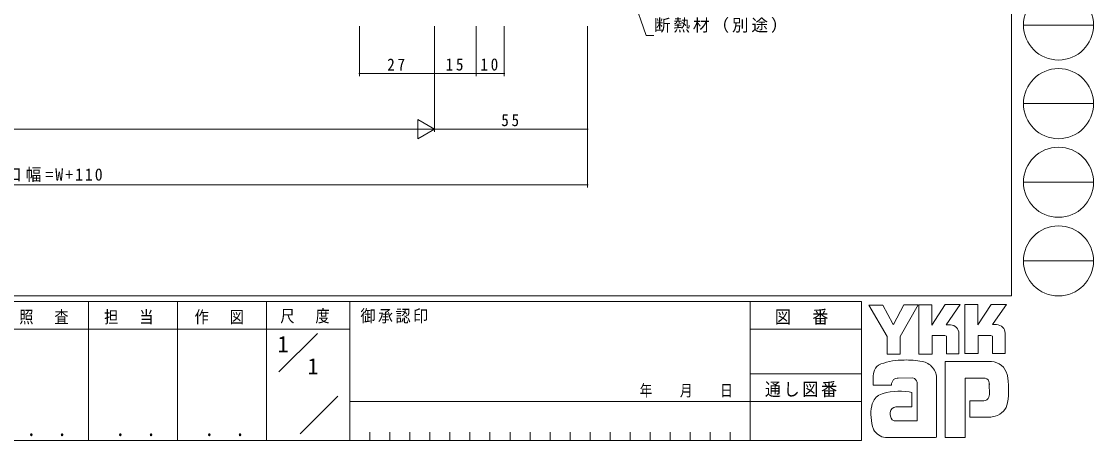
# Model space of a CAD drawing. Units: millimetres, scale not verified. Extents: x -567 to 567, y -403 to 403.
# Drawn here: x 181.2 to 566.7, y -403 to -252.3 of the extents above; entities that cross this region are included whole.
import ezdxf
from ezdxf.enums import TextEntityAlignment as Align

# ---------------------------------------------------------------- set-up
doc = ezdxf.new("R2010")
doc.units = ezdxf.units.MM
doc.header["$LTSCALE"] = 2
doc.layers.add('0-1_YKK_ZWAK', color=7, linetype='Continuous', lineweight=18)
doc.layers.add('0-7_YKK_D', color=6, linetype='Continuous', lineweight=18)
doc.layers.add('0-2_USER1', color=7, linetype='Continuous')
doc.styles.add('ＭＳ ゴシック', font='')
doc.styles.get('ＭＳ ゴシック').set_extended_font_data('MS Gothic')

msp = doc.modelspace()

# ---------------------------------------------------------------- linework, layer by layer
at = {"layer": '0-1_YKK_ZWAK'}
for p, q in [((537.274, 399.018), (537.274, -350.982)), ((541.526, -253.542), (566.726, -253.542)), ((541.526, -281.822), (566.726, -281.822)), ((541.526, -310.102), (566.726, -310.102)), ((541.526, -338.382), (566.726, -338.382)), ((537.274, -350.982), (-562.726, -350.982)), ((483.274, -352.982), (-562.726, -352.982)), ((205.274, -352.982), (205.274, -402.982)), ((237.274, -352.982), (237.274, -402.982)), ((269.274, -352.982), (269.274, -402.982)), ((299.274, -352.982), (299.274, -402.982)), ((443.274, -352.982), (443.274, -402.982)), ((483.274, -352.982), (483.274, -402.982)), ((485.898, -354.276), (490.918, -354.276)), ((492.462, -365.552), (485.898, -354.276)), ((498.468, -354.122), (494.818, -361.227)), ((503.931, -371.884), (503.931, -354.161)), ((520.38, -354.006), (525.052, -354.006)), ((520.38, -371.73), (520.38, -354.006)), ((529.956, -354.006), (535.362, -354.006)), ((535.362, -354.006), (534.822, -354.933)), ((534.822, -354.933), (530.362, -361.304)), ((515.244, -361.42), (513.76, -361.42)), ((531.846, -361.304), (530.362, -361.304)), ((270.68, -362.981), (173.274, -362.981)), ((270.68, -362.981), (299.274, -362.981)), ((273.803, -378.32), (287.65, -364.472)), ((443.274, -362.982), (483.274, -362.982)), ((513.236, -365.243), (508.68, -365.243)), ((518.333, -364.509), (518.333, -371.769)), ((525.245, -365.204), (525.245, -371.73)), ((529.802, -365.204), (525.245, -365.204)), ((530.42, -365.436), (529.802, -365.204)), ((530.42, -371.691), (530.42, -365.436)), ((534.937, -364.509), (534.937, -371.691)), ((525.245, -371.73), (520.38, -371.73)), ((530.42, -371.619), (530.492, -371.691)), ((534.937, -371.691), (530.42, -371.691)), ((529.879, -374.549), (513.314, -374.549)), ((513.314, -374.549), (513.314, -401.849)), ((443.274, -378.981), (483.274, -378.981)), ((487.443, -383.082), (487.443, -380.326)), ((501.768, -380.418), (496.486, -380.518)), ((510.302, -380.959), (510.302, -401.81)), ((520.496, -380.495), (527.137, -380.495)), ((520.496, -401.849), (520.496, -380.495)), ((494.084, -383.082), (487.443, -383.082)), ((503.313, -395.941), (503.313, -382.04)), ((529.236, -382.634), (529.261, -386.398)), ((281.377, -400.618), (294.983, -387.013)), ((299.274, -388.982), (443.274, -388.982)), ((483.274, -388.981), (443.274, -388.981)), ((522.234, -388.681), (522.234, -394.589)), ((527.292, -388.681), (522.234, -388.681)), ((501.382, -390.882), (495.676, -390.889)), ((495.281, -395.941), (503.313, -395.941)), ((502.695, -395.941), (503.197, -395.941)), ((503.313, -395.939), (503.314, -395.941)), ((522.234, -394.589), (529.84, -394.589)), ((529.84, -394.589), (531.385, -394.242)), ((306.474, -399.982), (306.474, -402.982)), ((313.674, -399.982), (313.674, -402.982)), ((320.874, -399.982), (320.874, -402.982)), ((328.074, -399.982), (328.074, -402.982)), ((335.274, -399.982), (335.274, -402.982)), ((342.474, -399.982), (342.474, -402.982)), ((349.674, -399.982), (349.674, -402.982)), ((356.874, -399.982), (356.874, -402.982)), ((364.074, -399.982), (364.074, -402.982)), ((371.274, -399.982), (371.274, -402.982)), ((378.474, -399.982), (378.474, -402.982)), ((385.674, -399.982), (385.674, -402.982)), ((392.874, -399.982), (392.874, -402.982)), ((400.074, -399.982), (400.074, -402.982)), ((407.274, -399.982), (407.274, -402.982)), ((414.474, -399.982), (414.474, -402.982)), ((421.674, -399.982), (421.674, -402.982)), ((428.874, -399.982), (428.874, -402.982)), ((436.074, -399.982), (436.074, -402.982)), ((-562.726, -402.982), (483.274, -402.982)), ((494.084, -401.926), (491.96, -401.926)), ((509.838, -401.887), (494.084, -401.926)), ((510.302, -401.81), (509.838, -401.887))]:
    msp.add_line(p, q, dxfattribs=at)
for points in [[(490.918, -354.276), (494.509, -360.995), (494.818, -361.227)], [(498.468, -354.122), (503.648, -354.122), (497.173, -365.59)], [(503.931, -354.161), (508.526, -354.161), (508.526, -361.444), (513.352, -354.083)], [(513.352, -354.083), (518.817, -354.083), (513.76, -361.42)], [(525.052, -354.006), (525.052, -361.423), (529.956, -354.006)], [(497.173, -365.59), (497.173, -371.923), (492.462, -371.923), (492.462, -365.552)], [(508.68, -365.243), (508.68, -371.884), (503.931, -371.884)], [(518.333, -371.769), (513.854, -371.769), (513.854, -365.475), (513.236, -365.243)], [(500.378, -385.515), (501.382, -385.747), (501.382, -390.882)], [(513.314, -401.849), (519.376, -401.849), (520.496, -401.849)]]:
    msp.add_lwpolyline(points, dxfattribs=at)
for centre in [(554.126, -253.542), (554.126, -281.822), (554.126, -310.102), (554.126, -338.382)]:
    msp.add_circle(centre, 12.6, dxfattribs=at)
for centre, radius, start, end in [((515.244, -364.509), 3.089, 0.00166, 89.99604), ((531.846, -364.393), 3.089, 0.00166, 89.99604), ((494.644, -380.362), 7.196, 158.41083, 179.71775), ((491.283, -378.776), 3.491, 109.02127, 161.51264), ((498.591, -399.27), 25.257, 89.89165, 109.30848), ((499.333, -403.644), 29.64, 78.78009, 91.46938), ((504.032, -380.835), 6.355, 40.66422, 80.31694), ((503.715, -380.818), 6.588, 358.78059, 38.76563), ((529.662, -380.754), 6.202, 14.44572, 87.08746), ((497.096, -382.992), 3.013, 138.46382, 181.71359), ((496.295, -382.94), 2.43, 85.50551, 126.78038), ((501.068, -382.631), 2.321, 14.7552, 72.44995), ((527.366, -382.238), 1.756, 16.43124, 96.91661), ((506.368, -384.678), 29.8, 350.99027, 10.67624), ((496.874, -404.202), 19.013, 79.38098, 112.05825), ((524.033, -383.279), 5.248, 4.93423, 17.03552), ((492.455, -391.45), 5.583, 121.82711, 169.08475), ((527.293, -386.816), 1.865, 269.95468, 342.90145), ((524.002, -385.898), 5.281, 343.6902, 354.75362), ((502.487, -393.546), 15.832, 168.76372, 199.80079), ((496.963, -393.451), 3.384, 171.08203, 216.71923), ((495.688, -392.953), 2.064, 90.33953, 178.03639), ((529.752, -388.333), 6.13, 285.44291, 349.90448), ((495.631, -393.789), 2.18, 230.9728, 260.75491), ((492.474, -396.472), 5.461, 207.31435, 263.59464)]:
    msp.add_arc(centre, radius, start, end, dxfattribs=at)
at = {"layer": '0-7_YKK_D'}
for p, q in [((388.46, -206.949), (405.898, -257.368)), ((302.764, -253.982), (302.764, -271.982)), ((329.764, -253.982), (329.764, -291.982)), ((329.764, -253.982), (329.764, -271.982)), ((329.764, -253.982), (329.764, -291.982)), ((329.764, -253.982), (329.764, -271.982)), ((344.764, -253.982), (344.764, -271.982)), ((344.764, -253.982), (344.764, -271.982)), ((354.764, -253.982), (354.764, -271.982)), ((384.764, -253.982), (384.764, -291.982)), ((384.764, -253.982), (384.764, -311.982)), ((405.898, -257.368), (408.598, -257.368)), ((302.764, -270.982), (329.764, -270.982)), ((329.764, -270.982), (344.764, -270.982)), ((344.764, -270.982), (354.764, -270.982)), ((323.702, -287.482), (323.702, -294.482)), ((329.764, -290.982), (323.702, -287.482)), ((322.764, -290.982), (36.764, -290.982)), ((329.764, -290.982), (317.64, -290.982)), ((329.764, -290.982), (323.702, -294.482)), ((329.764, -290.982), (384.764, -290.982)), ((-25.236, -310.982), (384.764, -310.982))]:
    msp.add_line(p, q, dxfattribs=at)
for centre, start, end in [((302.764, -270.982), 0, 180), ((302.764, -270.982), 180, 0), ((329.764, -270.982), 0, 180), ((329.764, -270.982), 180, 0), ((344.764, -270.982), 0, 180), ((344.764, -270.982), 180, 0), ((354.764, -270.982), 0, 180), ((354.764, -270.982), 180, 0), ((384.764, -290.982), 0, 180), ((384.764, -290.982), 180, 0), ((384.764, -310.982), 0, 180), ((384.764, -310.982), 180, 0)]:
    msp.add_arc(centre, 0.106, start, end, dxfattribs=at)

# ---------------------------------------------------------------- texts
at = {"layer": '0-1_YKK_ZWAK', "attachment_point": 7, "style": 'ＭＳ ゴシック'}
for s, insert, char_height in [('\\T1.24;\\W0.85;照\\~\\~査', (180.401, -361.24), 4.399), ('\\T1.24;\\W0.85;担\\~\\~当', (210.923, -361.24), 4.399), ('\\T1.24;\\W0.85;作\\~\\~図', (243.445, -361.214), 4.399), ('\\T1.24;\\W0.85;尺\\~\\~度', (274.292, -360.892), 4.399), ('\\T1.17;\\W0.9;御承認印', (303.084, -360.886), 4.399), ('\\T1.17;\\W0.9;図\u3000番', (452.128, -361.357), 4.692), ('\\T1.17;\\W0.9;通し図番', (448.529, -387.389), 4.692), ('\\T1.28;\\W0.8;年\\~\\~\\~月\\~\\~\\~日', (403.526, -387.51), 4.147), ('\\T1.24;\\W0.85;\\~．\\~．', (179.638, -401.477), 5.132), ('\\T1.24;\\W0.85;\\~．\\~．', (211.638, -401.477), 5.132), ('\\T1.24;\\W0.85;\\~．\\~．', (243.638, -401.477), 5.132)]:
    msp.add_mtext(s, dxfattribs=dict(at, insert=insert, char_height=char_height))
at = {"layer": '0-2_USER1', "style": 'ＭＳ ゴシック'}
for p in [(273.274, -372.981), (284.036, -380.981)]:
    msp.add_text('1', height=5.865, dxfattribs=at).set_placement(p, align=Align.BOTTOM_LEFT)
at = {"layer": '0-7_YKK_D', "color": 7, "char_height": 4.399, "attachment_point": 7, "style": 'ＭＳ ゴシック'}
for s, insert in [('\\T1.17;断熱材（別途）', (408.598, -256.368)), ('\\T1.37;\\W0.9;27', (312.744, -269.982)), ('\\T1.37;\\W0.9;15', (333.744, -269.982)), ('\\T1.37;\\W0.9;10', (346.244, -269.982)), ('\\T1.37;\\W0.9;55', (353.744, -289.982)), ('\\T1.25;\\W0.95;躯体開口幅=W+110', (154.164, -309.982))]:
    msp.add_mtext(s, dxfattribs=dict(at, insert=insert))

doc.saveas('drawing.dxf')
